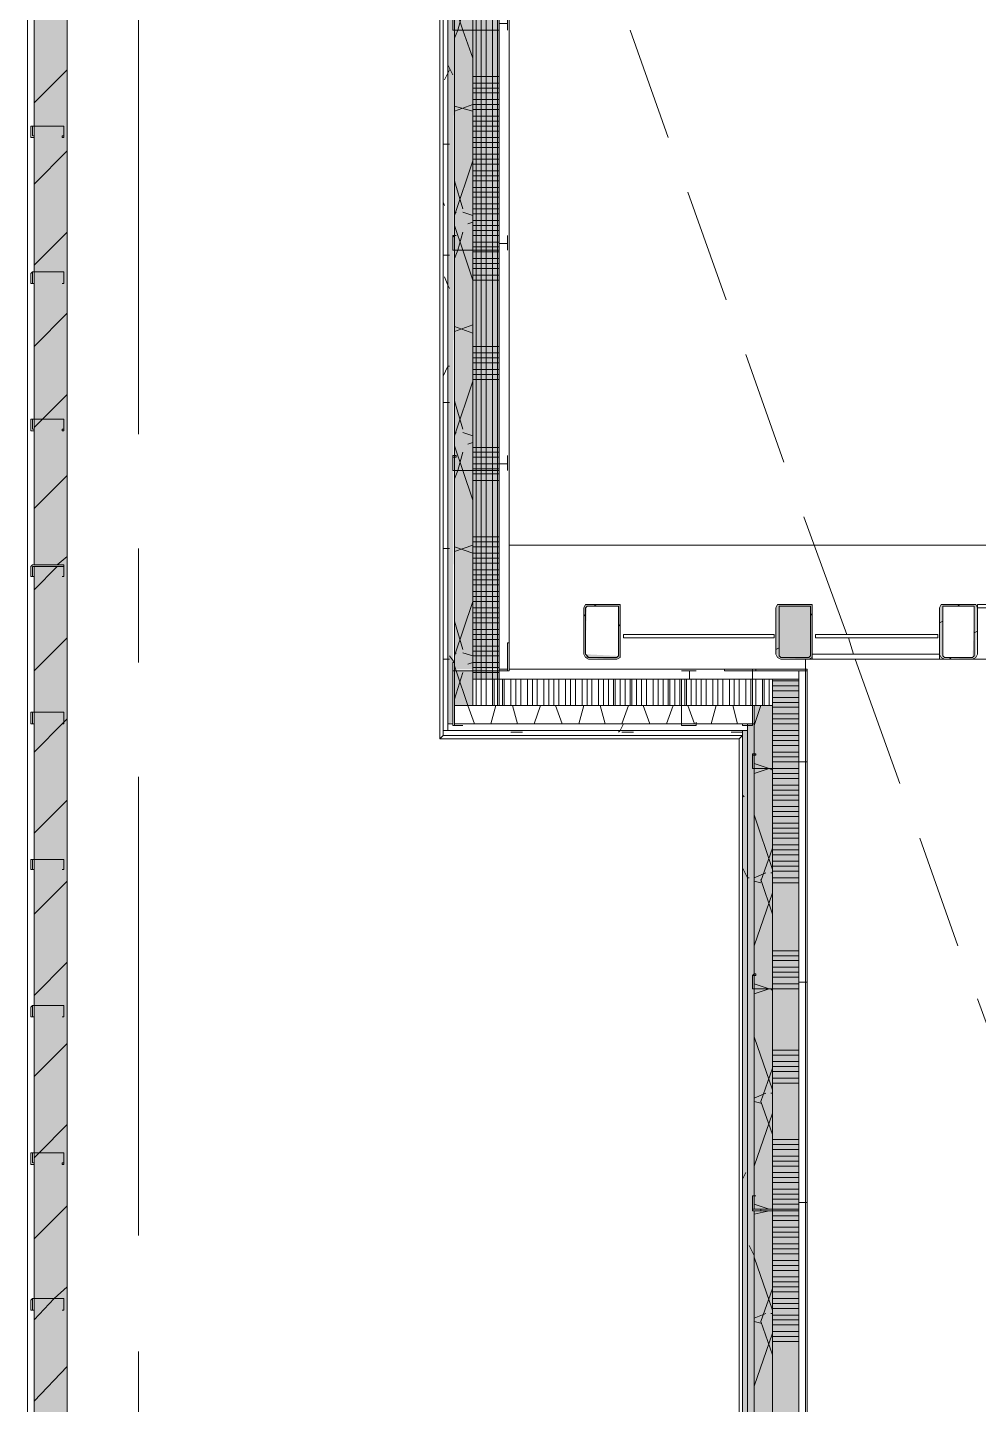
# Model space of a CAD drawing. Header units: metres. Extents: x 29 to 268, y -7 to 151.
# Drawn here: x 55.602 to 58.235, y 28.981 to 32.792 of the extents above; entities that cross this region are included whole.
import ezdxf

# ---------------------------------------------------------------- set-up
doc = ezdxf.new("R2010")
doc.units = ezdxf.units.M
doc.layers.add('PDF2_Geometry', color=7, linetype='Continuous', true_color=0xaaaaaa)
doc.layers.add('PDF2_Solid Fills', color=7, linetype='Continuous', true_color=0xffffff)

msp = doc.modelspace()

# ---------------------------------------------------------------- hatches: boundary and pattern name
at = {"layer": 'PDF2_Solid Fills', "lineweight": 0, "transparency": 33554559}
for points in [[(56.78, 30.8692), (56.7845, 33.8987), (56.7663, 33.8987), (56.7663, 30.8646)], [(56.78, 30.8692), (56.7845, 33.8987), (56.7663, 33.8987), (56.7663, 30.8646)], [(56.8533, 31.0158), (56.9083, 31.0158), (56.9083, 33.775), (56.835, 33.775), (56.835, 30.9883), (56.9083, 30.9883), (56.9083, 31.0112)], [(57.1421, 31.0571), (57.1467, 31.0616), (57.1513, 31.19), (57.2383, 31.19), (57.2383, 31.0525), (57.1513, 31.0571), (57.1467, 31.0571), (57.1467, 31.0479), (57.1558, 31.0479), (57.2326, 31.0434), (57.2337, 31.0434), (57.2337, 31.0479), (57.2429, 31.0479), (57.2429, 31.1946), (57.1467, 31.1946), (57.1421, 31.19)], [(57.6737, 31.0571), (57.6783, 31.0571), (57.6783, 31.0479), (57.6875, 31.0479), (57.7642, 31.0434), (57.7654, 31.0434), (57.7654, 31.0479), (57.7746, 31.0479), (57.7746, 31.1946), (57.6783, 31.1946), (57.6737, 31.19)]]:
    msp.add_hatch(color=256, dxfattribs=at).paths.add_polyline_path(points)
h = msp.add_hatch(color=256, dxfattribs=at)
h.paths.add_polyline_path([(56.7845, 31.0158), (56.8349, 31.0158), (56.8349, 33.8483), (56.7845, 33.8483)])
h.paths.add_polyline_path([(56.7845, 30.915), (56.8349, 30.915), (56.8349, 31.0112), (56.7845, 31.0112)])
h = msp.add_hatch(color=256, dxfattribs=at)
h.paths.add_polyline_path([(55.7121, 28.0228), (55.7121, 33.7475), (55.6204, 33.7475), (55.6204, 28.0228)])
h.paths.add_polyline_path([(55.7121, 25.2912), (55.7121, 27.8991), (55.6204, 27.8991), (55.6204, 25.2912)])
h = msp.add_hatch(color=256, dxfattribs=at)
h.paths.add_polyline_path([(58.2283, 31.0525), (58.2329, 31.1946), (58.1321, 31.1946), (58.1275, 31.19), (58.1275, 31.0571), (58.1321, 31.0571), (58.1321, 31.0479), (58.1413, 31.0525), (58.1367, 31.0525), (58.1367, 31.19), (58.2237, 31.19), (58.2191, 31.0525), (58.2283, 31.0479)])
h.paths.add_polyline_path([(58.1413, 31.0479), (58.218, 31.0434), (58.2191, 31.0434), (58.2191, 31.0479)])
h = msp.add_hatch(color=256, dxfattribs=at)
h.paths.add_polyline_path([(57.6646, 25.3186), (57.7379, 25.3186), (57.7379, 30.9883), (57.6646, 30.9883)])
h.paths.add_polyline_path([(57.7379, 25.3141), (57.6646, 25.3141), (57.6646, 25.3049), (57.7379, 25.3049)])
h = msp.add_hatch(color=256, dxfattribs=at)
h.paths.add_polyline_path([(57.6141, 29.5216), (57.6645, 29.5216), (57.6645, 30.915), (57.6141, 30.915)])
h.paths.add_polyline_path([(57.6645, 25.3141), (57.6141, 25.3141), (57.6141, 25.2316), (57.6645, 25.2316)])
h.paths.add_polyline_path([(57.6141, 25.3186), (57.6645, 25.3186), (57.6645, 28.9074), (57.6141, 28.9074)])
h.paths.add_polyline_path([(57.6141, 28.912), (57.6645, 28.912), (57.6645, 29.517), (57.6141, 29.517)])
h = msp.add_hatch(color=256, dxfattribs=at)
h.paths.add_polyline_path([(57.5821, 27.262), (57.5958, 27.262), (57.5958, 30.8462), (57.5821, 30.8462)])
h.paths.add_polyline_path([(57.5958, 27.12), (57.5821, 27.12), (57.5821, 25.3049), (57.5958, 25.3049)])
h = msp.add_hatch(color=256, dxfattribs=at)
h.paths.add_polyline_path([(57.6141, 27.2437), (57.6141, 30.8646), (57.5959, 30.8646), (57.5959, 27.2437)])
h.paths.add_polyline_path([(57.6095, 27.12), (57.5959, 27.12), (57.5959, 25.3049), (57.6141, 25.3049), (57.6141, 27.0787), (57.6095, 27.0787)])

# ---------------------------------------------------------------- linework, layer by layer
at = {"layer": 'PDF2_Geometry', "lineweight": 0}
for points in [[(60.2313, 33.7475), (60.2313, 33.9125), (60.2313, 33.9308), (56.7525, 33.9308), (56.7525, 33.9125), (56.7525, 33.8667), (56.7525, 33.7613), (56.3171, 33.7613), (56.7525, 33.7613), (56.7525, 33.7475), (56.3171, 33.7475), (56.7525, 33.7475), (56.7525, 33.9125), (56.7525, 33.9308), (56.7525, 33.9125), (56.7525, 33.7475), (56.7525, 31.0158), (56.7525, 30.8462), (56.7525, 30.8325), (56.7525, 33.6054), (56.7525, 30.8325), (56.7433, 30.8233), (57.5729, 30.8233), (57.5729, 27.2758)], [(56.7525, 33.9308), (56.7525, 30.8325), (56.7525, 33.9308)], [(60.2175, 25.1674), (60.2175, 33.7475), (60.2175, 33.8987), (60.2175, 33.9125), (56.7663, 33.9125), (56.7663, 33.8987), (56.7663, 33.7475), (56.7663, 31.0158), (56.7663, 30.8646), (56.7663, 30.8462), (57.5821, 30.8462), (57.5959, 30.8462), (57.5959, 27.262)], [(56.7845, 31.0158), (56.7845, 31.5658), (56.7845, 32.1754), (56.7845, 32.785), (56.7845, 33.3946), (56.7845, 33.7475), (56.7845, 33.8483), (56.7845, 33.8987), (56.9313, 33.8987), (57.5637, 33.8987), (58.1733, 33.8987), (58.7829, 33.8987), (59.3925, 33.8987), (60.0021, 33.8987), (60.1992, 33.8987), (60.1992, 33.8483), (60.1992, 33.7475), (60.1992, 33.0967), (60.1992, 33.8987), (60.2175, 33.8987), (60.2175, 25.1674)], [(56.835, 31.0158), (56.835, 33.7475)], [(57.7379, 25.3324), (57.7379, 30.9883), (57.6646, 30.9883), (57.6095, 30.9883), (57.5821, 30.9883), (56.9083, 30.9883), (56.9083, 31.0112), (56.9083, 31.0158), (56.9083, 33.7475)], [(56.9083, 33.7475), (56.9083, 31.0158), (56.9313, 31.0158), (56.9083, 31.0158), (56.9083, 31.0112), (56.9083, 30.9883), (57.6095, 30.9883), (57.7379, 30.9883), (57.7379, 31.0112)], [(60.0433, 33.7475), (60.0479, 33.7475), (60.0479, 25.3324), (57.7609, 25.3324), (57.7609, 31.0158), (57.7379, 31.0158), (57.5821, 31.0158), (56.9358, 31.0158), (56.9358, 33.7475)], [(57.7379, 31.0158), (56.9358, 31.0158), (56.9358, 33.7475)], [(55.9091, 32.9408), (55.9091, 31.6666)], [(56.8763, 32.785), (56.8763, 32.785)], [(56.9083, 32.785), (56.9083, 32.785)], [(56.9083, 32.785), (56.9083, 32.785)], [(56.9313, 32.785), (56.9313, 32.785)], [(56.9313, 32.785), (56.9313, 32.785)], [(57.2704, 32.785), (57.3758, 32.4871)], [(55.6158, 32.5192), (55.6158, 32.5192)], [(55.7029, 32.5192), (55.7029, 32.5192)], [(55.7029, 32.5192), (55.7029, 32.5192)], [(57.4308, 32.3358), (57.5363, 32.0379)], [(56.7891, 32.2167), (56.7891, 32.2167)], [(56.9083, 32.2167), (56.9083, 32.2167)], [(56.9313, 32.2121), (56.9313, 32.2167), (56.9313, 32.2121)], [(56.9313, 32.2121), (56.9313, 32.2167), (56.9313, 32.2121)], [(56.9313, 32.2075), (56.9313, 32.2075)], [(56.78, 32.1845), (56.78, 32.1891)], [(56.9083, 32.1754), (56.9083, 32.1754)], [(56.9083, 32.1754), (56.9083, 32.1754)], [(56.9313, 32.1937), (56.9313, 32.1937)], [(56.9313, 32.1937), (56.9313, 32.1937)], [(56.9313, 32.1754), (56.9313, 32.1754)], [(56.9313, 32.1754), (56.9313, 32.1754)], [(55.6204, 32.0837), (55.6204, 32.0837)], [(55.6983, 32.0837), (55.6983, 32.0837)], [(57.5913, 31.8866), (57.6967, 31.5888)], [(55.6158, 31.7079), (55.6158, 31.7079)], [(55.7029, 31.7079), (55.7029, 31.7079)], [(55.7029, 31.7079), (55.7029, 31.7079)], [(56.9083, 31.6071), (56.9083, 31.6071)], [(56.9313, 31.6025), (56.9313, 31.6071), (56.9313, 31.6025)], [(56.9313, 31.6025), (56.9313, 31.6025)], [(56.9313, 31.5979), (56.9313, 31.5979)], [(56.9083, 31.5658), (56.9083, 31.5658)], [(56.9083, 31.5658), (56.9083, 31.5658)], [(56.9313, 31.5842), (56.9313, 31.5842)], [(56.9313, 31.5842), (56.9313, 31.5842)], [(56.9313, 31.5658), (56.9313, 31.5658)], [(56.9313, 31.5658), (56.9313, 31.5658)], [(57.7517, 31.4375), (57.8709, 31.1121)], [(55.9091, 31.3504), (55.9091, 31.0342)], [(55.6158, 31.3), (55.6158, 31.3)], [(55.7029, 31.3), (55.7029, 31.3)], [(55.6204, 31.2725), (55.6204, 31.2725)], [(55.6983, 31.2725), (55.6983, 31.2725)], [(57.1696, 31.19), (57.1787, 31.1946)], [(58.1779, 31.19), (58.1825, 31.1946)], [(57.1421, 31.1625), (57.1467, 31.1671)], [(57.2383, 31.135), (57.2429, 31.1396)], [(57.77, 31.1625), (57.7746, 31.1716)], [(58.1275, 31.1442), (58.1367, 31.1487)], [(57.2704, 31.1121), (57.2521, 31.1121), (57.2704, 31.1121)], [(57.6691, 31.1121), (57.6509, 31.1121), (57.6691, 31.1121)], [(57.7837, 31.1121), (57.7837, 31.1121)], [(57.7837, 31.1121), (57.7837, 31.1121)], [(57.7837, 31.1121), (57.8021, 31.1121)], [(57.7837, 31.1121), (57.7837, 31.1121)], [(57.8021, 31.1121), (57.7837, 31.1121)], [(57.8021, 31.1121), (57.8021, 31.1121)], [(57.8021, 31.1121), (57.8021, 31.1121)], [(57.8021, 31.1121), (57.8021, 31.1121)], [(57.8754, 31.1029), (57.8891, 31.0571)], [(58.1046, 31.1121), (58.1046, 31.1121)], [(58.1046, 31.1121), (58.1046, 31.1121)], [(58.1046, 31.1121), (58.1046, 31.1121)], [(58.1229, 31.1121), (58.1229, 31.1121)], [(58.1229, 31.1121), (58.1229, 31.1121)], [(58.1229, 31.1121), (58.1229, 31.1121)], [(58.2237, 31.1166), (58.2329, 31.1212)], [(57.6737, 31.0708), (57.6829, 31.0754)], [(57.1513, 31.0479), (57.1513, 31.0525)], [(57.8937, 31.0433), (58.0175, 30.6995)], [(58.155, 31.0433), (58.1596, 31.0479)], [(56.7525, 31.0158), (56.7525, 30.8462)], [(57.6141, 29.5216), (57.6141, 30.1312), (57.6141, 30.7408), (57.6141, 30.8646), (57.6095, 30.8646), (57.5959, 30.8646), (57.5821, 30.8646), (57.4125, 30.8646), (56.7845, 30.8646), (56.7845, 30.915), (56.7845, 31.0112)], [(60.0709, 26.2491), (60.0709, 25.2316), (60.1488, 25.2316), (60.1488, 25.6578), (60.1488, 26.2491), (60.1488, 25.6578), (60.1488, 25.2316), (60.0709, 25.2316), (60.0479, 25.2316), (57.6646, 25.2316), (57.6646, 25.3049), (57.6646, 25.3186), (57.6646, 25.3324), (57.6646, 30.915), (57.6141, 30.915), (57.6095, 30.915), (57.5821, 30.915), (56.835, 30.915), (56.835, 30.9883), (56.835, 31.0112)], [(57.6095, 31.0021), (57.6095, 31.0021)], [(57.6095, 31.0021), (57.6095, 31.0021)], [(57.6187, 31.0112), (57.6187, 31.0158)], [(57.4125, 30.9287), (57.4125, 30.9287)], [(55.6158, 30.8966), (55.6158, 30.8966)], [(55.7029, 30.8966), (55.7029, 30.8966)], [(55.7029, 30.8966), (55.7029, 30.8966)], [(55.6204, 30.8646), (55.6204, 30.8646)], [(55.6983, 30.8646), (55.6983, 30.8646)], [(56.7525, 30.8462), (56.7525, 30.8462)], [(57.5821, 30.8325), (57.5821, 30.8325)], [(57.7379, 30.782), (57.7379, 30.782)], [(57.7471, 30.7592), (57.7471, 30.7592)], [(57.7609, 30.7775), (57.7609, 30.782), (57.7609, 30.7775)], [(57.7609, 30.7775), (57.7609, 30.7775)], [(57.7609, 30.7729), (57.7609, 30.7729)], [(57.7609, 30.7729), (57.7609, 30.7729)], [(57.7609, 30.7592), (57.7609, 30.7592)], [(57.7609, 30.7592), (57.7609, 30.7592)], [(55.9091, 30.7179), (55.9091, 29.4483)], [(57.6095, 30.7408), (57.6095, 30.7408)], [(57.6095, 30.7408), (57.6095, 30.7408)], [(57.7242, 30.7408), (57.7287, 30.7408)], [(57.7379, 30.75), (57.7379, 30.75)], [(57.7379, 30.7408), (57.7379, 30.7408)], [(57.7379, 30.7408), (57.7379, 30.7408)], [(57.7609, 30.7408), (57.7609, 30.7408)], [(57.7609, 30.7408), (57.7609, 30.7408)], [(58.0725, 30.5483), (58.1779, 30.2504)], [(55.6158, 30.4888), (55.6158, 30.4888)], [(55.6204, 30.4612), (55.6204, 30.4612)], [(55.6983, 30.4612), (55.6983, 30.4612)], [(55.7029, 30.4888), (55.7029, 30.4888)], [(55.7029, 30.4888), (55.7029, 30.4888)], [(57.7379, 30.1725), (57.7379, 30.1725)], [(57.7609, 30.1679), (57.7609, 30.1725), (57.7609, 30.1679)], [(57.7609, 30.1679), (57.7609, 30.1679)], [(57.7609, 30.1633), (57.7609, 30.1633)], [(57.7609, 30.1495), (57.7609, 30.1495)], [(57.7609, 30.1495), (57.7609, 30.1495)], [(57.7609, 30.1495), (57.7609, 30.1495)], [(57.6095, 30.1312), (57.6095, 30.1312)], [(57.6095, 30.1312), (57.6095, 30.1312)], [(57.6187, 30.1312), (57.6187, 30.1312)], [(57.7379, 30.1312), (57.7379, 30.1312)], [(57.7379, 30.1312), (57.7379, 30.1312)], [(57.7609, 30.1312), (57.7609, 30.1312)], [(57.7609, 30.1312), (57.7609, 30.1312)], [(58.2329, 30.1037), (58.3429, 29.8012)], [(55.6204, 30.0533), (55.6204, 30.0533)], [(55.6983, 30.0533), (55.6983, 30.0533)], [(55.6158, 29.6775), (55.6158, 29.6775)], [(55.7029, 29.6775), (55.7029, 29.6775)], [(55.7029, 29.6775), (55.7029, 29.6775)], [(57.6187, 29.5583), (57.6187, 29.5583)], [(57.7379, 29.5583), (57.7379, 29.5583)], [(57.7609, 29.5583), (57.7609, 29.5583)], [(57.7609, 29.5583), (57.7609, 29.5583)], [(57.7609, 29.5537), (57.7609, 29.5537)], [(57.7609, 29.54), (57.7609, 29.54)], [(57.7609, 29.54), (57.7609, 29.54)], [(57.6095, 29.5216), (57.6095, 29.5216)], [(57.6141, 28.912), (57.6141, 29.517)], [(57.6325, 29.517), (57.6325, 29.5216)], [(57.7379, 29.5216), (57.7379, 29.5216)], [(57.7609, 29.5216), (57.7609, 29.517), (57.7609, 29.5216)], [(57.7609, 29.5216), (57.7609, 29.5216)], [(55.6204, 29.242), (55.6204, 29.242)], [(55.6983, 29.242), (55.6983, 29.242)], [(55.9091, 29.1274), (55.9091, 28.8112)]]:
    msp.add_lwpolyline(points, dxfattribs=at)
for points in [[(56.7525, 30.8325), (57.5821, 30.8325), (57.5821, 27.2758), (56.7708, 27.2758), (56.5875, 27.2758), (56.5875, 25.3324), (56.5875, 25.1491), (57.5821, 25.1491), (60.0479, 25.1491), (60.2313, 25.1491), (60.2313, 33.7475), (60.2313, 33.9308), (56.7525, 33.9308), (56.7525, 33.7475), (56.7525, 31.0158)], [(56.7525, 33.9125), (56.7525, 30.8462), (56.7663, 30.8462), (56.7663, 33.9125)], [(57.5959, 30.8646), (57.4125, 30.8646), (56.7845, 30.8646), (56.7845, 31.0112), (56.7845, 31.5658), (56.7845, 32.1754), (56.7845, 32.785), (56.7845, 33.3946), (56.7845, 33.8987), (56.7663, 33.8987), (56.7663, 30.8646), (56.78, 30.8646), (56.7663, 30.8646), (56.7663, 30.8462), (57.5959, 30.8462)], [(56.835, 30.915), (56.835, 31.0112), (56.835, 33.8483), (56.7845, 33.8483), (56.7845, 33.3946), (56.7845, 32.785), (56.7845, 32.1754), (56.7845, 31.5658), (56.7845, 31.0112), (56.7845, 30.915)], [(56.835, 33.775), (56.835, 31.0112), (56.835, 30.9883), (56.9083, 30.9883), (56.9083, 31.0112), (56.9083, 33.775)], [(55.6021, 33.7475), (55.6021, 28.0228), (55.7121, 28.0228), (55.7121, 33.7475)], [(57.5729, 30.8233), (57.5821, 30.8325), (57.5821, 27.2758), (57.5821, 30.8325), (56.7525, 30.8325), (57.5821, 30.8325), (56.7525, 30.8325), (56.7433, 30.8233), (56.7433, 33.7475), (56.7433, 30.8233)], [(59.9471, 33.72), (59.9471, 31.3595), (56.9358, 31.3595), (56.9358, 33.72), (59.9471, 33.72), (59.9471, 31.3595), (56.9358, 31.3595), (56.9358, 33.72)], [(55.6204, 33.3304), (55.6204, 32.9271), (55.6204, 32.5192), (55.6204, 32.1158), (55.6204, 31.7079), (55.6204, 31.3046), (55.6204, 31.7079), (55.6204, 32.1158), (55.6204, 32.5192), (55.6204, 32.9271)], [(56.9083, 32.8033), (56.9313, 32.8033), (56.9313, 32.785), (56.9313, 32.8262), (56.9313, 32.8171), (56.9313, 32.8262), (56.9313, 32.785), (56.9313, 32.8033), (56.9083, 32.8033), (56.9083, 32.785), (56.7845, 32.785), (56.78, 32.785), (56.78, 32.8217), (56.78, 32.8262), (56.7845, 32.8262), (56.7891, 32.8262), (56.7845, 32.8262), (56.78, 32.8262), (56.78, 32.8217), (56.78, 32.785), (56.7845, 32.785), (56.9083, 32.785), (56.9083, 32.8262)], [(55.6112, 32.5192), (55.6158, 32.5192), (55.7029, 32.5192), (55.7029, 32.4871), (55.6983, 32.4871), (55.6983, 32.4917), (55.7029, 32.4917), (55.7029, 32.5192), (55.6158, 32.5192), (55.6158, 32.4917), (55.6204, 32.4917), (55.6204, 32.4871), (55.6112, 32.4871)], [(56.9083, 32.1937), (56.9313, 32.1937), (56.9313, 32.1754), (56.9313, 32.2121), (56.9313, 32.2075), (56.9313, 32.2121), (56.9313, 32.1754), (56.9313, 32.1937), (56.9083, 32.1937), (56.9083, 32.1754), (56.7845, 32.1754), (56.78, 32.1754), (56.78, 32.2121), (56.78, 32.2167), (56.7845, 32.2167), (56.7891, 32.2167), (56.7845, 32.2167), (56.78, 32.2121), (56.78, 32.1754), (56.7845, 32.1754), (56.9083, 32.1754), (56.9083, 32.2167)], [(55.6112, 32.1112), (55.6158, 32.1158), (55.7029, 32.1158), (55.7029, 32.1112), (55.7029, 32.0837), (55.6983, 32.0837), (55.7029, 32.0837), (55.7029, 32.1112), (55.7029, 32.1158), (55.6158, 32.1158), (55.6158, 32.1112), (55.6158, 32.0837), (55.6204, 32.0837), (55.6112, 32.0837)], [(55.6112, 31.7079), (55.6158, 31.7079), (55.7029, 31.7079), (55.7029, 31.6758), (55.6983, 31.6758), (55.6983, 31.6804), (55.7029, 31.6804), (55.7029, 31.7079), (55.6158, 31.7079), (55.6158, 31.6804), (55.6204, 31.6804), (55.6204, 31.6758), (55.6112, 31.6758)], [(56.9083, 31.5842), (56.9313, 31.5842), (56.9313, 31.5658), (56.9313, 31.6025), (56.9313, 31.5979), (56.9313, 31.6025), (56.9313, 31.5658), (56.9313, 31.5842), (56.9083, 31.5842), (56.9083, 31.5658), (56.7845, 31.5658), (56.78, 31.5658), (56.78, 31.6025), (56.78, 31.6071), (56.7845, 31.6071), (56.7891, 31.6071), (56.7891, 31.6025), (56.7845, 31.6025), (56.78, 31.6025), (56.78, 31.5658), (56.7845, 31.5658), (56.9083, 31.5658), (56.9083, 31.6071)], [(55.6112, 31.3), (55.6158, 31.3046), (55.7029, 31.3046), (55.7029, 31.3), (55.7029, 31.2725), (55.6983, 31.2725), (55.7029, 31.2725), (55.7029, 31.3), (55.6158, 31.3), (55.6158, 31.2725), (55.6204, 31.2725), (55.6112, 31.2725)], [(55.6204, 31.3), (55.6204, 30.8966), (55.6204, 30.4888), (55.6204, 30.0854), (55.6204, 29.6775), (55.6204, 29.2741), (55.6204, 28.8662), (55.6204, 28.4629), (55.6204, 28.8662), (55.6204, 29.2741), (55.6204, 29.6775), (55.6204, 30.0854), (55.6204, 30.4888), (55.6204, 30.8966)], [(57.2429, 31.1854), (57.2429, 31.1946), (57.2337, 31.1946), (57.1558, 31.1946), (57.1467, 31.1946), (57.1421, 31.1854), (57.1421, 31.0571), (57.1467, 31.0479), (57.1558, 31.0433), (57.2337, 31.0433), (57.2429, 31.0479), (57.2429, 31.0571)], [(57.1558, 31.19), (57.2337, 31.19), (57.2383, 31.19), (57.2383, 31.1854), (57.2383, 31.0571), (57.2383, 31.0525), (57.2337, 31.0479), (57.1558, 31.0479), (57.1513, 31.0525), (57.1467, 31.0571), (57.1467, 31.1854), (57.1513, 31.19)], [(57.7746, 31.1854), (57.7746, 31.1946), (57.7654, 31.1946), (57.6875, 31.1946), (57.6783, 31.1946), (57.6737, 31.1854), (57.6737, 31.0571), (57.6783, 31.0479), (57.6875, 31.0433), (57.7654, 31.0433), (57.7746, 31.0479), (57.7746, 31.0571)], [(57.6875, 31.19), (57.7654, 31.19), (57.77, 31.19), (57.77, 31.1854), (57.77, 31.0571), (57.77, 31.0525), (57.7654, 31.0479), (57.6875, 31.0479), (57.6829, 31.0525), (57.6829, 31.0571), (57.6829, 31.1854), (57.6829, 31.19)], [(58.2329, 31.1854), (58.2283, 31.1946), (58.2191, 31.1946), (58.1413, 31.1946), (58.1321, 31.1946), (58.1275, 31.1854), (58.1275, 31.0571), (58.1321, 31.0479), (58.1413, 31.0433), (58.2191, 31.0433), (58.2283, 31.0479), (58.2329, 31.0571)], [(58.1413, 31.19), (58.2191, 31.19), (58.2237, 31.19), (58.2237, 31.1854), (58.2237, 31.0571), (58.2237, 31.0525), (58.2191, 31.0479), (58.1413, 31.0479), (58.1367, 31.0525), (58.1367, 31.0571), (58.1367, 31.1854), (58.1367, 31.19)], [(58.6317, 31.1854), (58.6317, 31.1946), (58.2329, 31.1946), (58.2329, 31.1854)], [(57.2521, 31.1029), (57.6691, 31.1029), (57.6691, 31.1121), (57.2521, 31.1121)], [(57.7837, 31.1029), (58.1229, 31.1029), (58.1229, 31.1121), (57.7837, 31.1121)], [(57.7837, 31.1029), (57.7837, 31.1121), (58.1229, 31.1121), (58.1229, 31.1029)], [(57.7837, 31.1029), (57.7837, 31.1121), (58.1229, 31.1121), (58.1229, 31.1029)], [(57.8021, 31.1121), (57.7837, 31.1121)], [(58.1229, 31.1121), (58.1046, 31.1121)], [(58.1046, 31.1121), (58.1229, 31.1121)], [(56.78, 31.0342), (56.7845, 31.0342), (56.7845, 31.0112), (56.9313, 31.0112), (56.9313, 31.0891), (56.9358, 31.0891), (56.9358, 31.0112), (56.78, 31.0112)], [(59.9471, 31.0433), (59.9471, 28.3437), (57.7563, 28.3437), (57.7563, 31.0433), (59.9471, 31.0433), (59.9471, 28.3437), (57.7563, 28.3437), (57.7563, 31.0433)], [(58.1275, 31.0433), (58.1275, 31.0571), (57.7746, 31.0571), (57.7746, 31.0433)], [(58.1275, 31.0433), (58.1275, 31.0571), (57.7746, 31.0571), (57.7746, 31.0433)], [(56.78, 30.86), (56.8075, 30.86), (56.7845, 30.86), (56.7845, 31.0112), (56.8579, 31.0112), (56.78, 31.0112)], [(56.835, 30.915), (57.6095, 30.915), (57.6646, 30.915), (57.6646, 30.9883), (57.6095, 30.9883), (56.835, 30.9883)], [(57.4537, 30.9883), (57.4354, 30.9883), (57.4354, 31.0112), (57.4308, 31.0112), (57.4171, 31.0112), (57.4537, 31.0112), (57.4492, 31.0112), (57.4537, 31.0112), (57.4125, 31.0112), (57.4308, 31.0112), (57.4354, 31.0112), (57.4354, 30.9883), (57.4125, 30.9883), (57.4125, 30.8646), (57.4125, 30.86), (57.4537, 30.86), (57.4537, 30.8646), (57.4537, 30.8692), (57.4537, 30.8646), (57.4537, 30.86), (57.4125, 30.86), (57.4125, 30.8646), (57.4125, 30.9883)], [(57.5821, 30.86), (57.5821, 30.8646), (57.6095, 30.8646), (57.6095, 31.0112), (57.5317, 31.0112), (57.5317, 31.0158), (57.6095, 31.0158), (57.6095, 30.9883), (57.6095, 31.0112), (57.7609, 31.0112), (57.7609, 30.9379), (57.7609, 31.0158), (57.6095, 31.0158), (57.6095, 30.86)], [(57.6141, 30.915), (57.6095, 30.915), (56.7845, 30.915), (56.7845, 30.8646), (57.4125, 30.8646), (57.6095, 30.8646), (57.6141, 30.8646)], [(55.6112, 30.8966), (55.6158, 30.8966), (55.7029, 30.8966), (55.7029, 30.8646), (55.6983, 30.8646), (55.7029, 30.8646), (55.7029, 30.8966), (55.6158, 30.8966), (55.6158, 30.8646), (55.6204, 30.8646), (55.6112, 30.8646)], [(56.7525, 30.8325), (57.5821, 30.8325), (57.5821, 30.8462), (56.7525, 30.8462), (56.7525, 30.8325), (57.5821, 30.8325)], [(57.7379, 30.7592), (57.7609, 30.7592), (57.7609, 30.7408), (57.7609, 30.7775), (57.7609, 30.7729), (57.7609, 30.7775), (57.7609, 30.7408), (57.7609, 30.7592), (57.7379, 30.7592), (57.7379, 30.7408), (57.6095, 30.7408), (57.6095, 30.7775), (57.6095, 30.782), (57.6141, 30.782), (57.6187, 30.782), (57.6187, 30.7775), (57.6141, 30.7775), (57.6095, 30.7775), (57.6095, 30.7408), (57.7379, 30.7408), (57.7379, 30.782)], [(55.6112, 30.4888), (55.6158, 30.4888), (55.7029, 30.4888), (55.7029, 30.4612), (55.6983, 30.4612), (55.7029, 30.4612), (55.7029, 30.4888), (55.6158, 30.4888), (55.6158, 30.4612), (55.6204, 30.4612), (55.6112, 30.4612)], [(57.7379, 30.1495), (57.7609, 30.1495), (57.7609, 30.1312), (57.7609, 30.1679), (57.7609, 30.1633), (57.7609, 30.1679), (57.7609, 30.1312), (57.7609, 30.1495), (57.7379, 30.1495), (57.7379, 30.1312), (57.6095, 30.1312), (57.6095, 30.1679), (57.6141, 30.1725), (57.6187, 30.1725), (57.6187, 30.1679), (57.6141, 30.1679), (57.6095, 30.1679), (57.6095, 30.1312), (57.7379, 30.1312), (57.7379, 30.1725)], [(55.6112, 30.0808), (55.6158, 30.0854), (55.7029, 30.0854), (55.7029, 30.0808), (55.7029, 30.0533), (55.6983, 30.0533), (55.7029, 30.0533), (55.7029, 30.0808), (55.7029, 30.0854), (55.6158, 30.0854), (55.6158, 30.0808), (55.6158, 30.0533), (55.6204, 30.0533), (55.6112, 30.0533)], [(55.6112, 29.6775), (55.6158, 29.6775), (55.7029, 29.6775), (55.7029, 29.6454), (55.6983, 29.6454), (55.6983, 29.65), (55.7029, 29.65), (55.7029, 29.6775), (55.6158, 29.6775), (55.6158, 29.65), (55.6204, 29.65), (55.6204, 29.6454), (55.6112, 29.6454)], [(57.7379, 29.54), (57.7609, 29.54), (57.7609, 29.5216), (57.7609, 29.5583), (57.7609, 29.5537), (57.7609, 29.5583), (57.7609, 29.5216), (57.7609, 29.54), (57.7379, 29.54), (57.7379, 29.5216), (57.7379, 29.517), (57.6095, 29.517), (57.6095, 29.5216), (57.6095, 29.5583), (57.6141, 29.5583), (57.6187, 29.5583), (57.6141, 29.5583), (57.6095, 29.5583), (57.6095, 29.5216), (57.7379, 29.5216), (57.7379, 29.5583)], [(55.6112, 29.2696), (55.6158, 29.2741), (55.7029, 29.2741), (55.7029, 29.2696), (55.7029, 29.242), (55.6983, 29.242), (55.7029, 29.242), (55.7029, 29.2696), (55.7029, 29.2741), (55.6158, 29.2741), (55.6158, 29.2696), (55.6158, 29.242), (55.6204, 29.242), (55.6112, 29.242)]]:
    msp.add_lwpolyline(points, close=True, dxfattribs=at)
at = {"layer": 'PDF2_Geometry', "color": 254, "lineweight": 0, "true_color": 0xeaeaea}
for points in [[(56.8441, 30.915), (56.8441, 30.9883), (56.8441, 31.0112), (56.8441, 33.775), (56.8441, 33.8483)], [(56.8579, 30.915), (56.8579, 30.9883), (56.8579, 31.5658), (56.8579, 32.1754), (56.8579, 32.785), (56.8579, 33.3946), (56.8579, 33.775), (56.8579, 33.8483)], [(56.8717, 30.915), (56.8717, 30.9883), (56.8717, 31.0112), (56.8717, 31.5658), (56.8717, 32.1754), (56.8717, 32.785), (56.8717, 33.3946), (56.8717, 33.775), (56.8717, 33.8483)], [(56.89, 30.915), (56.89, 30.9883), (56.89, 31.0112), (56.89, 31.5658), (56.89, 32.1754), (56.89, 32.785), (56.89, 33.3946), (56.89, 33.775), (56.89, 33.8483)], [(56.9037, 30.915), (56.9037, 30.9883), (56.9037, 31.0112), (56.9037, 31.5658), (56.9037, 32.1754), (56.9037, 32.785), (56.9037, 33.3946), (56.9037, 33.775), (56.9037, 33.8483)], [(56.835, 32.6567), (56.9083, 32.6567)], [(56.835, 32.6383), (56.9083, 32.6383)], [(56.835, 32.6245), (56.9083, 32.6245)], [(56.835, 32.6108), (56.9083, 32.6108)], [(56.835, 32.5925), (56.9083, 32.5925)], [(56.835, 32.5787), (56.9083, 32.5787)], [(56.835, 32.565), (56.9083, 32.565)], [(56.835, 32.5467), (56.9083, 32.5467)], [(56.835, 32.5329), (56.9083, 32.5329)], [(56.835, 32.5192), (56.9083, 32.5192)], [(56.835, 32.5054), (56.9083, 32.5054)], [(56.835, 32.4871), (56.9083, 32.4871)], [(56.835, 32.4733), (56.9083, 32.4733)], [(56.835, 32.4595), (56.9083, 32.4595)], [(56.835, 32.4412), (56.9083, 32.4412)], [(56.835, 32.4275), (56.9083, 32.4275)], [(56.835, 32.4138), (56.9083, 32.4138)], [(56.835, 32.3954), (56.9083, 32.3954)], [(56.835, 32.3679), (56.9083, 32.3679)], [(56.835, 32.3495), (56.9083, 32.3495)], [(56.835, 32.3358), (56.9083, 32.3358)], [(56.835, 32.3221), (56.9083, 32.3221)], [(56.835, 32.3037), (56.9083, 32.3037)], [(56.835, 32.29), (56.9083, 32.29)], [(56.835, 32.2762), (56.9083, 32.2762)], [(56.835, 32.2579), (56.9083, 32.2579)], [(56.835, 32.2442), (56.9083, 32.2442)], [(56.835, 32.2304), (56.9083, 32.2304)], [(56.835, 32.2167), (56.9083, 32.2167)], [(56.835, 32.1983), (56.9083, 32.1983)], [(56.835, 32.1845), (56.9083, 32.1845)], [(56.835, 32.1708), (56.9083, 32.1708)], [(56.835, 32.1525), (56.9083, 32.1525)], [(56.835, 32.1388), (56.9083, 32.1388)], [(56.835, 32.125), (56.9083, 32.125)], [(56.835, 32.1067), (56.9083, 32.1067)], [(56.835, 32.0929), (56.9083, 32.0929)], [(56.835, 31.9095), (56.9083, 31.9095)], [(56.835, 31.8912), (56.9083, 31.8912)], [(56.835, 31.8775), (56.9083, 31.8775)], [(56.835, 31.8638), (56.9083, 31.8638)], [(56.835, 31.8454), (56.9083, 31.8454)], [(56.835, 31.8316), (56.9083, 31.8316)], [(56.835, 31.8179), (56.9083, 31.8179)], [(56.835, 31.6299), (56.9083, 31.6299)], [(56.835, 31.6162), (56.9083, 31.6162)], [(56.835, 31.6025), (56.9083, 31.6025)], [(56.835, 31.5842), (56.9083, 31.5842)], [(56.835, 31.5704), (56.9083, 31.5704)], [(56.835, 31.5566), (56.9083, 31.5566)], [(56.835, 31.5383), (56.9083, 31.5383)], [(56.835, 31.3825), (56.9083, 31.3825)], [(56.835, 31.3687), (56.9083, 31.3687)], [(56.835, 31.3549), (56.9083, 31.3549)], [(56.835, 31.3366), (56.9083, 31.3366)], [(56.835, 31.3229), (56.9083, 31.3229)], [(56.835, 31.3092), (56.9083, 31.3092)], [(56.835, 31.2908), (56.9083, 31.2908)], [(56.835, 31.2771), (56.9083, 31.2771)], [(56.835, 31.2633), (56.9083, 31.2633)], [(56.835, 31.2495), (56.9083, 31.2495)], [(56.835, 31.2312), (56.9083, 31.2312)], [(56.835, 31.2175), (56.9083, 31.2175)], [(56.835, 31.2037), (56.9083, 31.2037)], [(56.835, 31.1854), (56.9083, 31.1854)], [(56.835, 31.1716), (56.9083, 31.1716)], [(56.835, 31.1579), (56.9083, 31.1579)], [(56.835, 31.1442), (56.9083, 31.1442)], [(56.835, 31.1258), (56.9083, 31.1258)], [(56.835, 31.0983), (56.9083, 31.0983)], [(56.835, 31.0799), (56.9083, 31.0799)], [(56.835, 31.0662), (56.9083, 31.0662)], [(56.835, 31.0525), (56.9083, 31.0525)], [(56.835, 31.0342), (56.9083, 31.0342)], [(56.835, 31.0204), (56.9083, 31.0204)], [(56.835, 31.0066), (56.9083, 31.0066)], [(56.9083, 30.915), (56.9083, 30.9883), (56.835, 30.9883)], [(56.8946, 30.915), (56.8946, 30.9883)], [(56.9175, 30.915), (56.9175, 30.9883)], [(56.9221, 30.915), (56.9221, 30.9883)], [(56.9404, 30.915), (56.9404, 30.9883)], [(56.9541, 30.915), (56.9541, 30.9883)], [(56.9679, 30.915), (56.9679, 30.9883)], [(56.9863, 30.915), (56.9863, 30.9883)], [(57, 30.915), (57, 30.9883)], [(57.0137, 30.915), (57.0137, 30.9883)], [(57.0321, 30.915), (57.0321, 30.9883)], [(57.0458, 30.915), (57.0458, 30.9883)], [(57.0595, 30.915), (57.0595, 30.9883)], [(57.165, 30.915), (57.165, 30.9883)], [(57.2245, 30.915), (57.2245, 30.9883)], [(57.2291, 30.915), (57.2291, 30.9883)], [(57.2704, 30.915), (57.2704, 30.9883)], [(57.275, 30.915), (57.275, 30.9883)], [(57.3483, 30.915), (57.3483, 30.9883)], [(57.3758, 30.915), (57.3758, 30.9883)], [(57.3804, 30.915), (57.3804, 30.9883)], [(57.4217, 30.915), (57.4217, 30.9883)], [(57.4263, 30.915), (57.4263, 30.9883)], [(57.4675, 30.915), (57.4675, 30.9883)], [(57.4813, 30.915), (57.4813, 30.9883)], [(57.4995, 30.915), (57.4995, 30.9883)], [(57.5133, 30.915), (57.5133, 30.9883)], [(57.5271, 30.915), (57.5271, 30.9883)], [(57.5454, 30.915), (57.5454, 30.9883)], [(57.5591, 30.915), (57.5591, 30.9883)], [(57.5729, 30.915), (57.5729, 30.9883)], [(57.5913, 30.915), (57.5913, 30.9883)], [(57.605, 30.915), (57.605, 30.9883)], [(57.6187, 30.915), (57.6187, 30.9883)], [(57.6371, 30.915), (57.6371, 30.9883)], [(57.6417, 30.915), (57.6417, 30.9883)], [(57.6554, 30.915), (57.6554, 30.9883)], [(57.6646, 30.9837), (57.7379, 30.9837)], [(57.6646, 30.97), (57.7379, 30.97)], [(57.6646, 30.9562), (57.7379, 30.9562)], [(57.6646, 30.9379), (57.7379, 30.9379)], [(57.6646, 30.9241), (57.7379, 30.9241)], [(57.6646, 30.9104), (57.7379, 30.9104)], [(57.6646, 30.8921), (57.7379, 30.8921)], [(57.6646, 30.8783), (57.7379, 30.8783)], [(57.1191, 30.8325), (57.1191, 30.8325)], [(57.1191, 30.8325), (57.1191, 30.8325)], [(57.5821, 30.8416), (57.5821, 30.8416)], [(57.6646, 30.8646), (57.7379, 30.8646)], [(57.6646, 30.8462), (57.7379, 30.8462)], [(57.6646, 30.8325), (57.7379, 30.8325)], [(57.6646, 30.8187), (57.7379, 30.8187)], [(57.6646, 30.8049), (57.7379, 30.8049)], [(57.6646, 30.7866), (57.7379, 30.7866)], [(57.6646, 30.7729), (57.7379, 30.7729)], [(57.6646, 30.7592), (57.7379, 30.7592)], [(57.6646, 30.7408), (57.7379, 30.7408)], [(57.6646, 30.727), (57.7379, 30.727)], [(57.6646, 30.695), (57.7379, 30.695)], [(57.6646, 30.6812), (57.7379, 30.6812)], [(57.5867, 30.6629), (57.5821, 30.6675)], [(57.6646, 30.6675), (57.7379, 30.6675)], [(57.6646, 30.6537), (57.7379, 30.6537)], [(57.6646, 30.6354), (57.7379, 30.6354)], [(57.6646, 30.6216), (57.7379, 30.6216)], [(57.6646, 30.6079), (57.7379, 30.6079)], [(57.6646, 30.5896), (57.7379, 30.5896)], [(57.6646, 30.5758), (57.7379, 30.5758)], [(57.6646, 30.562), (57.7379, 30.562)], [(57.6646, 30.5483), (57.7379, 30.5483)], [(57.6646, 30.5299), (57.7379, 30.5299)], [(57.6646, 30.5162), (57.7379, 30.5162)], [(57.6646, 30.5025), (57.7379, 30.5025)], [(57.6004, 30.4383), (57.5959, 30.4383), (57.5821, 30.4658)], [(57.6646, 30.4842), (57.7379, 30.4842)], [(57.6646, 30.4704), (57.7379, 30.4704)], [(57.6646, 30.4566), (57.7379, 30.4566)], [(57.5821, 30.4337), (57.5821, 30.4337)], [(57.6646, 30.4383), (57.7379, 30.4383)], [(57.6646, 30.4245), (57.7379, 30.4245)], [(57.6646, 30.2366), (57.7379, 30.2366)], [(57.6646, 30.2229), (57.7379, 30.2229)], [(57.6646, 30.2092), (57.7379, 30.2092)], [(57.6646, 30.1908), (57.7379, 30.1908)], [(57.6646, 30.177), (57.7379, 30.177)], [(57.6646, 30.1633), (57.7379, 30.1633)], [(57.5821, 30.1312), (57.5821, 30.1312)], [(57.6646, 30.145), (57.7379, 30.145)], [(57.6646, 29.9616), (57.7379, 29.9616)], [(57.6646, 29.9479), (57.7379, 29.9479)], [(57.6646, 29.9296), (57.7379, 29.9296)], [(57.6646, 29.9158), (57.7379, 29.9158)], [(57.6646, 29.902), (57.7379, 29.902)], [(57.6646, 29.8837), (57.7379, 29.8837)], [(57.6646, 29.87), (57.7379, 29.87)], [(57.5821, 29.7233), (57.5821, 29.7233)], [(57.6646, 29.7141), (57.7379, 29.7141)], [(57.6646, 29.7004), (57.7379, 29.7004)], [(57.6646, 29.6866), (57.7379, 29.6866)], [(57.6646, 29.6683), (57.7379, 29.6683)], [(57.6646, 29.6546), (57.7379, 29.6546)], [(57.5913, 29.6225), (57.5821, 29.6041)], [(57.6646, 29.6408), (57.7379, 29.6408)], [(57.6646, 29.6225), (57.7379, 29.6225)], [(57.6646, 29.6087), (57.7379, 29.6087)], [(57.6646, 29.595), (57.7379, 29.595)], [(57.6646, 29.5766), (57.7379, 29.5766)], [(57.6646, 29.5629), (57.7379, 29.5629)], [(57.6646, 29.5491), (57.7379, 29.5491)], [(57.6646, 29.5354), (57.7379, 29.5354)], [(57.6646, 29.517), (57.7379, 29.517)], [(57.6646, 29.5033), (57.7379, 29.5033)], [(57.6646, 29.4896), (57.7379, 29.4896)], [(57.6646, 29.4712), (57.7379, 29.4712)], [(57.6646, 29.4574), (57.7379, 29.4574)], [(57.6646, 29.4254), (57.7379, 29.4254)], [(57.6141, 29.3933), (57.6004, 29.4208)], [(57.6646, 29.4116), (57.7379, 29.4116)], [(57.6646, 29.3979), (57.7379, 29.3979)], [(57.6646, 29.3796), (57.7379, 29.3796)], [(57.6646, 29.3658), (57.7379, 29.3658)], [(57.6646, 29.352), (57.7379, 29.352)], [(57.5821, 29.3154), (57.5821, 29.3154)], [(57.6646, 29.3337), (57.7379, 29.3337)], [(57.6646, 29.32), (57.7379, 29.32)], [(57.6646, 29.3062), (57.7379, 29.3062)], [(57.6646, 29.2924), (57.7379, 29.2924)], [(57.6646, 29.2741), (57.7379, 29.2741)], [(57.6646, 29.2604), (57.7379, 29.2604)], [(57.6646, 29.2466), (57.7379, 29.2466)], [(57.6646, 29.2283), (57.7379, 29.2283)], [(57.6646, 29.2146), (57.7379, 29.2146)], [(57.6646, 29.2008), (57.7379, 29.2008)], [(57.6646, 29.1824), (57.7379, 29.1824)], [(57.6646, 29.1687), (57.7379, 29.1687)], [(57.6646, 29.1549), (57.7379, 29.1549)], [(57.5821, 29.0129), (57.5821, 29.0129)]]:
    msp.add_lwpolyline(points, dxfattribs=at)
at = {"layer": 'PDF2_Geometry', "color": 254, "lineweight": 0, "true_color": 0xdddddd}
for points in [[(56.7845, 32.8537), (56.8075, 32.785), (56.835, 32.7071), (56.8075, 32.785)], [(56.8075, 32.8354), (56.7937, 32.785), (56.7845, 32.7621), (56.7937, 32.785)], [(56.835, 32.5787), (56.7845, 32.5604)], [(56.7845, 32.5741), (56.835, 32.5604)], [(56.835, 32.4229), (56.7845, 32.2717)], [(56.7845, 32.3679), (56.8075, 32.29)], [(56.7891, 32.2808), (56.7845, 32.2762)], [(56.8075, 32.2808), (56.835, 32.2717)], [(56.7845, 32.2442), (56.8075, 32.1754), (56.835, 32.0929), (56.8075, 32.1754)], [(56.835, 32.2533), (56.8213, 32.2487)], [(56.8075, 32.2258), (56.7937, 32.1754), (56.7845, 32.1525), (56.7937, 32.1754)], [(56.835, 31.9692), (56.7845, 31.9508)], [(56.7845, 31.9646), (56.835, 31.9462)], [(56.835, 31.8133), (56.7845, 31.6621)], [(56.7845, 31.7583), (56.8075, 31.6804)], [(56.7891, 31.6712), (56.7845, 31.6666)], [(56.8075, 31.6712), (56.835, 31.6621)], [(56.7845, 31.6345), (56.8075, 31.5658), (56.835, 31.4833), (56.8075, 31.5658)], [(56.835, 31.6437), (56.8213, 31.6391)], [(56.8075, 31.6162), (56.7937, 31.5658), (56.7845, 31.5429), (56.7937, 31.5658)], [(56.835, 31.3595), (56.7845, 31.3412)], [(56.7845, 31.3549), (56.835, 31.3366)], [(56.835, 31.2037), (56.7845, 31.0525)], [(56.7845, 31.1487), (56.8075, 31.0708)], [(56.7891, 31.0616), (56.7845, 31.0571)], [(56.8075, 31.0616), (56.835, 31.0525)], [(56.8213, 30.915), (56.8395, 30.8646), (56.8213, 30.915), (56.7891, 31.0112), (56.7845, 31.025), (56.7891, 31.0112)], [(56.835, 31.0342), (56.8213, 31.0296)], [(56.8075, 31.0066), (56.7845, 30.9333)], [(56.8992, 30.915), (56.8854, 30.8646)], [(56.945, 30.915), (56.9587, 30.8646)], [(57.0229, 30.915), (57.0046, 30.8646)], [(57.0641, 30.915), (57.0825, 30.8646)], [(57.1421, 30.915), (57.1283, 30.8646)], [(57.1879, 30.915), (57.2017, 30.8646)], [(57.2658, 30.915), (57.2475, 30.8646)], [(57.3071, 30.915), (57.3254, 30.8646)], [(57.3895, 30.915), (57.3713, 30.8646)], [(57.4308, 30.915), (57.4492, 30.8646)], [(57.5087, 30.915), (57.495, 30.8646)], [(57.5546, 30.915), (57.5683, 30.8646)]]:
    msp.add_lwpolyline(points, close=True, dxfattribs=at)
at = {"layer": 'PDF2_Geometry', "color": 254, "lineweight": 0, "true_color": 0xd4d4d4}
for points in [[(55.6204, 32.5833), (55.7121, 32.675)], [(55.6204, 32.3587), (55.7121, 32.4504)], [(55.6204, 32.1342), (55.7121, 32.2258)], [(55.6204, 31.9095), (55.7121, 32.0012)], [(55.6204, 31.685), (55.6433, 31.7079), (55.7121, 31.7766)], [(55.6204, 31.4604), (55.7121, 31.5521)], [(55.6845, 31.3046), (55.7121, 31.3275)], [(55.6204, 31.2358), (55.6845, 31.3)], [(55.6204, 31.0112), (55.7121, 31.1029)], [(55.6204, 30.7866), (55.7029, 30.8692), (55.7121, 30.8783)], [(55.6204, 30.562), (55.7121, 30.6537)], [(55.6204, 30.3375), (55.7121, 30.4291)], [(55.6204, 30.1129), (55.7121, 30.2046)], [(55.6204, 29.8883), (55.7121, 29.9799)], [(55.6204, 29.6638), (55.6341, 29.6775), (55.7121, 29.7554)], [(55.6204, 29.4391), (55.7121, 29.5308)], [(55.6204, 29.2146), (55.6754, 29.2741), (55.7121, 29.3062)], [(55.6204, 28.99), (55.7121, 29.0862)]]:
    msp.add_lwpolyline(points, dxfattribs=at)
at = {"layer": 'PDF2_Geometry', "color": 254, "lineweight": 0, "true_color": 0xeaeaea}
for points in [[(56.7571, 32.6475), (56.7663, 32.6658), (56.7708, 32.675), (56.7663, 32.6658)], [(56.7663, 32.6933), (56.7663, 32.6888), (56.78, 32.6612), (56.7663, 32.6888)], [(56.7663, 32.4687), (56.7525, 32.4687), (56.7663, 32.4687), (56.7708, 32.4687)], [(56.9083, 32.3817), (56.835, 32.3817)], [(56.7525, 32.3083), (56.7571, 32.2991)], [(56.7663, 32.1617), (56.7525, 32.1617), (56.7663, 32.1617), (56.7708, 32.1617)], [(56.7571, 32.1021), (56.7663, 32.0791), (56.7708, 32.07), (56.7663, 32.0791)], [(56.7525, 31.8271), (56.7663, 31.8546), (56.7708, 31.8546), (56.7663, 31.8546)], [(56.7663, 31.7537), (56.7525, 31.7537), (56.7663, 31.7537), (56.7708, 31.7537)], [(56.7663, 31.3504), (56.7525, 31.3504), (56.7663, 31.3504), (56.7708, 31.3504)], [(56.9083, 31.1121), (56.835, 31.1121)], [(56.7663, 31.0433), (56.7525, 31.0433), (56.7663, 31.0433), (56.7708, 31.0433)], [(56.7708, 31.0525), (56.7845, 31.0342)], [(57.0733, 30.9883), (57.0733, 30.915)], [(57.0917, 30.9883), (57.0917, 30.915)], [(57.1054, 30.9883), (57.1054, 30.915)], [(57.1191, 30.9883), (57.1191, 30.915)], [(57.1375, 30.9883), (57.1375, 30.915)], [(57.1513, 30.9883), (57.1513, 30.915)], [(57.165, 30.9883), (57.165, 30.915)], [(57.1833, 30.9883), (57.1833, 30.915)], [(57.1971, 30.9883), (57.1971, 30.915)], [(57.2108, 30.9883), (57.2108, 30.915)], [(57.2429, 30.9883), (57.2429, 30.915)], [(57.2567, 30.9883), (57.2567, 30.915)], [(57.2887, 30.9883), (57.2887, 30.915)], [(57.3025, 30.9883), (57.3025, 30.915)], [(57.3163, 30.9883), (57.3163, 30.915)], [(57.3345, 30.9883), (57.3345, 30.915)], [(57.3483, 30.9883), (57.3483, 30.915)], [(57.3621, 30.9883), (57.3621, 30.915)], [(57.3941, 30.9883), (57.3941, 30.915)], [(57.4079, 30.9883), (57.4079, 30.915)], [(57.44, 30.9883), (57.44, 30.915)], [(57.4537, 30.9883), (57.4537, 30.915)], [(56.9725, 30.8416), (56.9404, 30.8416)], [(57.2383, 30.8416), (57.2429, 30.8462), (57.2521, 30.8646), (57.2429, 30.8462)], [(57.2796, 30.8416), (57.2475, 30.8416)], [(57.5821, 30.8416), (57.55, 30.8416)], [(57.7379, 30.7133), (57.6646, 30.7133)], [(57.7379, 29.4437), (57.6646, 29.4437)]]:
    msp.add_lwpolyline(points, close=True, dxfattribs=at)
at = {"layer": 'PDF2_Geometry', "color": 7, "lineweight": 0, "true_color": 0xffffff}
for points in [[(55.6204, 32.2396), (55.6204, 32.2396)], [(55.6204, 31.0845), (55.6204, 31.0845)], [(55.6204, 29.8012), (55.6204, 29.8012)], [(55.6204, 29.1916), (55.6204, 29.1916)]]:
    msp.add_lwpolyline(points, dxfattribs=at)
at = {"layer": 'PDF2_Geometry', "color": 254, "lineweight": 0, "true_color": 0xd2d2d2}
for points in [[(55.7029, 32.1112), (55.7029, 32.1158)], [(55.6754, 31.7079), (55.68, 31.7079)], [(55.6845, 30.0854), (55.6845, 30.0854)], [(55.6571, 29.6775), (55.6617, 29.6775)]]:
    msp.add_lwpolyline(points, dxfattribs=at)
at = {"layer": 'PDF2_Geometry', "color": 254, "lineweight": 0, "true_color": 0xdddddd}
for points in [[(57.6141, 30.86), (57.6325, 30.915)], [(57.6646, 30.7362), (57.6554, 30.7408), (57.6141, 30.7546)], [(57.6141, 30.727), (57.6554, 30.7408)], [(57.66, 30.7408), (57.6646, 30.7408)], [(57.6646, 30.4612), (57.6141, 30.6125)], [(57.6325, 30.4291), (57.6646, 30.5208)], [(57.6141, 30.4383), (57.6463, 30.452)], [(57.6646, 30.452), (57.66, 30.452)], [(57.6325, 30.4245), (57.6141, 30.4291)], [(57.6646, 30.3375), (57.6325, 30.4337)], [(57.6141, 30.2504), (57.6646, 30.397)], [(57.6141, 30.1175), (57.6554, 30.1312), (57.6141, 30.145)], [(57.6646, 30.1266), (57.66, 30.1312), (57.6646, 30.1312)], [(57.6646, 29.8516), (57.6141, 29.9983)], [(57.6646, 29.7279), (57.6325, 29.8196), (57.6646, 29.9112)], [(57.6141, 29.8287), (57.6463, 29.8425)], [(57.6646, 29.8425), (57.66, 29.8425)], [(57.6325, 29.815), (57.6141, 29.8196)], [(57.6141, 29.6408), (57.6646, 29.7875)], [(57.6646, 29.5216), (57.6554, 29.5216), (57.6141, 29.5354)], [(57.6141, 29.5079), (57.6554, 29.517)], [(57.6646, 29.517), (57.66, 29.517)], [(57.6646, 29.242), (57.6141, 29.3887)], [(57.6646, 29.1183), (57.6325, 29.21), (57.6646, 29.3016)], [(57.6141, 29.2192), (57.6463, 29.2329)], [(57.6646, 29.2329), (57.66, 29.2329)], [(57.6325, 29.2054), (57.6141, 29.21)], [(57.6141, 29.0312), (57.6646, 29.1779)]]:
    msp.add_lwpolyline(points, dxfattribs=at)

doc.saveas('drawing.dxf')
